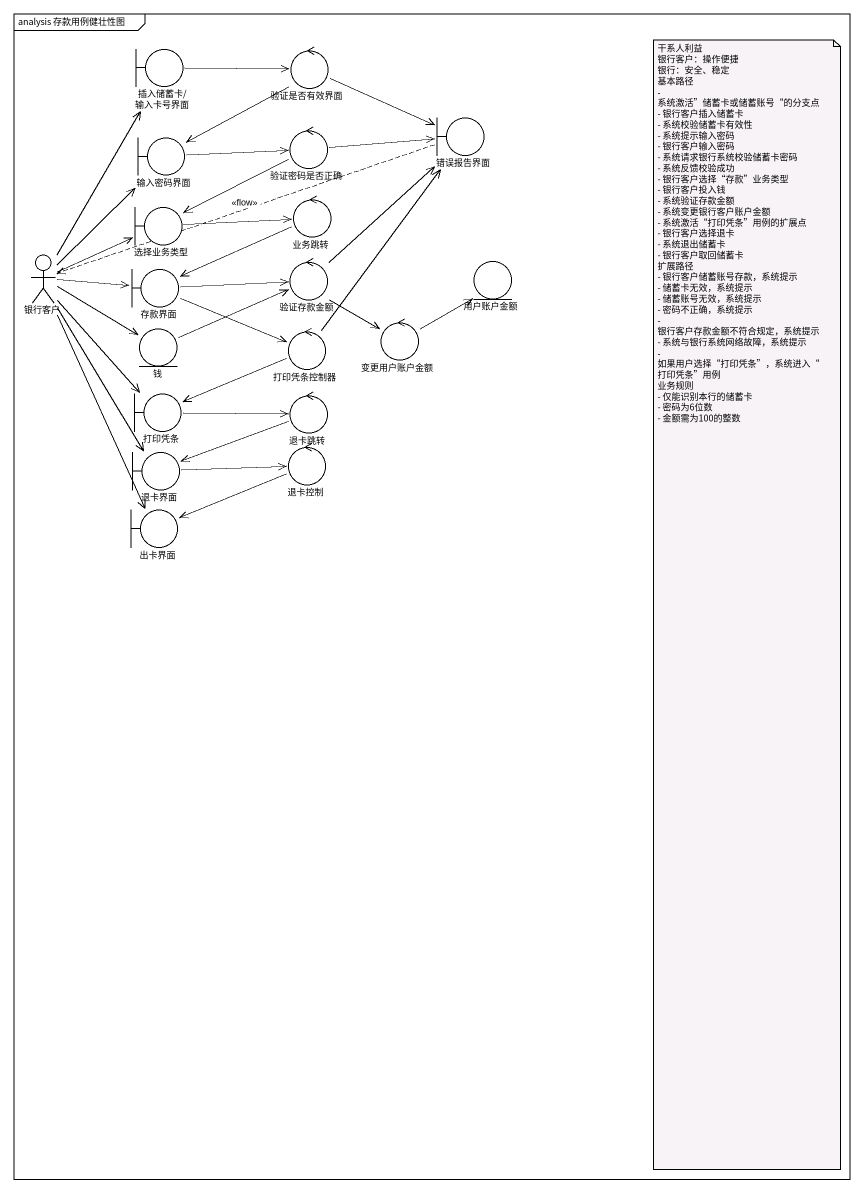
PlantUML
@startuml
mainframe analysis 存款用例健壮性图
boundary "插入储蓄卡/输入卡号界面" as 插入储蓄卡_输入卡号界面
control 验证是否有效界面
control 验证密码是否正确
boundary 错误报告界面
boundary 输入密码界面
boundary 选择业务类型
control 业务跳转
actor 银行客户
boundary 存款界面
control 验证存款金额
entity 用户账户金额
entity 钱
control 变更用户账户金额
control 打印凭条控制器
boundary 打印凭条
control 退卡跳转
boundary 退卡界面
control 退卡控制
boundary 出卡界面
插入储蓄卡_输入卡号界面 -right-> 验证是否有效界面
验证是否有效界面 -right-> 错误报告界面
验证是否有效界面 --> 输入密码界面
验证密码是否正确 -right-> 错误报告界面
验证密码是否正确 -left-> 选择业务类型
错误报告界面 .left.> 银行客户 : <<flow>>
输入密码界面 -right-> 验证密码是否正确
选择业务类型 -right-> 业务跳转
业务跳转 -left-> 存款界面
银行客户 -up-> 插入储蓄卡_输入卡号界面
银行客户 -up-> 输入密码界面
银行客户 -right-> 选择业务类型
银行客户 -right-> 存款界面
银行客户 -right-> 钱
银行客户 --> 打印凭条
银行客户 --> 退卡界面
银行客户 --> 出卡界面
存款界面 -right-> 验证存款金额
存款界面 -right-> 打印凭条控制器
验证存款金额 -up-> 错误报告界面
验证存款金额 <-left- 钱
验证存款金额 --> 变更用户账户金额
变更用户账户金额 -up-> 用户账户金额
打印凭条控制器 -up-> 错误报告界面
打印凭条控制器 -left-> 打印凭条
打印凭条 -right-> 退卡跳转
退卡跳转 -left-> 退卡界面
退卡界面 -right-> 退卡控制
退卡控制 -left-> 出卡界面
note as N1
  干系人利益
  银行客户：操作便捷
  银行：安全、稳定
  基本路径
  - 系统激活”储蓄卡或储蓄账号“的分支点
  - 银行客户插入储蓄卡
  - 系统校验储蓄卡有效性
  - 系统提示输入密码
  - 银行客户输入密码
  - 系统请求银行系统校验储蓄卡密码
  - 系统反馈校验成功
  - 银行客户选择“存款”业务类型
  - 银行客户投入钱
  - 系统验证存款金额
  - 系统变更银行客户账户金额
  - 系统激活“打印凭条”用例的扩展点
  - 银行客户选择退卡
  - 系统退出储蓄卡
  - 银行客户取回储蓄卡
  扩展路径
  - 银行客户储蓄账号存款，系统提示
  - 储蓄卡无效，系统提示
  - 储蓄账号无效，系统提示
  - 密码不正确，系统提示
  - 银行客户存款金额不符合规定，系统提示
  - 系统与银行系统网络故障，系统提示
  - 如果用户选择“打印凭条”，系统进入“打印凭条”用例
  业务规则
  - 仅能识别本行的储蓄卡
  - 密码为6位数
  - 金额需为100的整数
end note
@enduml
